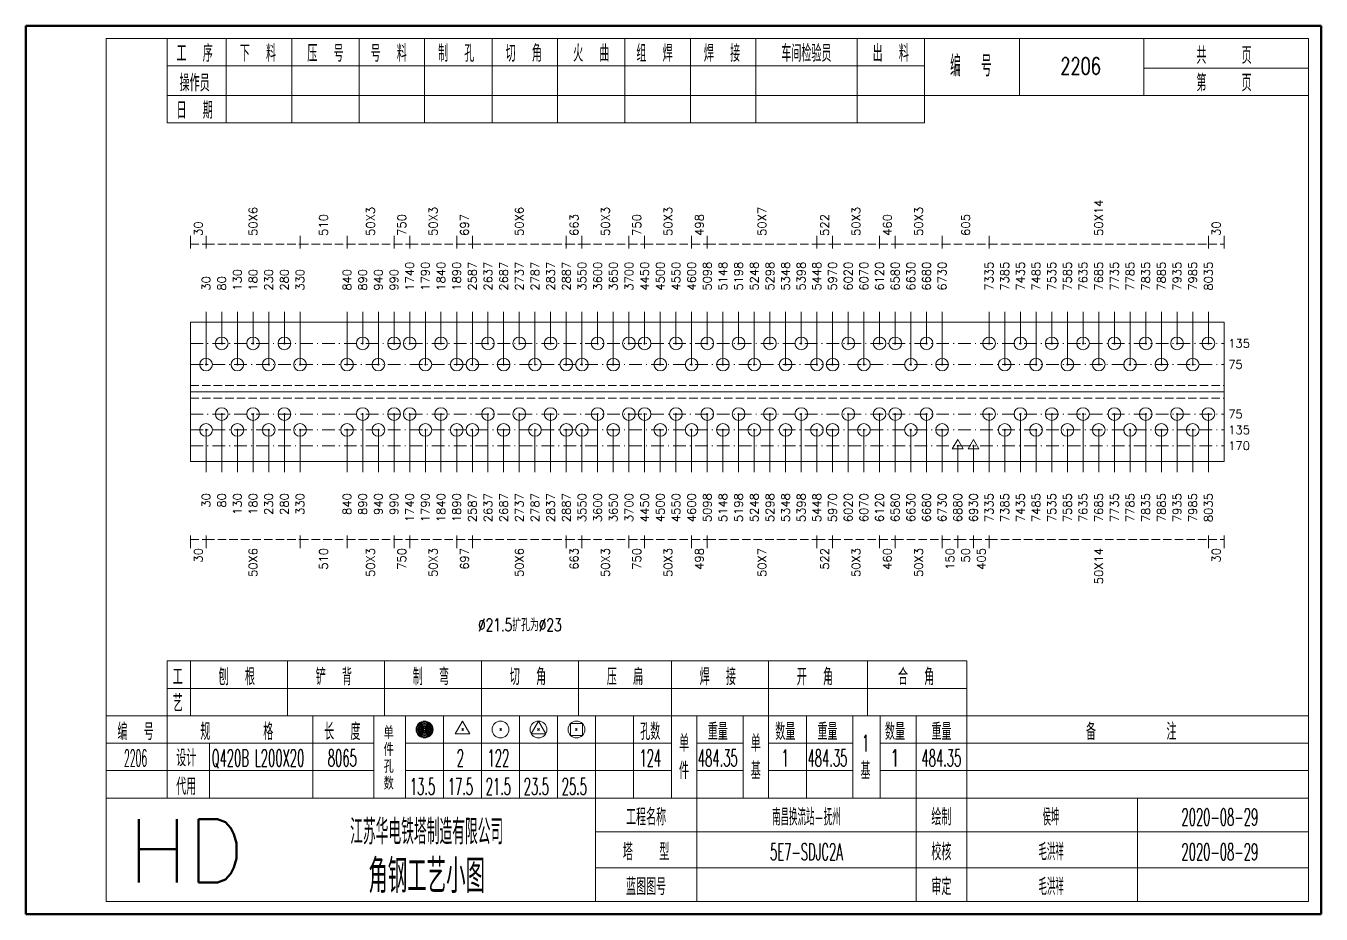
# Model space of a CAD drawing. Extents: x 0 to 5305, y 0 to 1513.
# Drawn here: x 1785 to 2092, y 1042 to 1252.5 of the extents above; entities that cross this region are included whole.
import ezdxf
from ezdxf.enums import TextEntityAlignment as Align

# ---------------------------------------------------------------- set-up
doc = ezdxf.new("R2010")
doc.units = 0
doc.header["$MEASUREMENT"] = 0
doc.linetypes.add('一点画线', pattern=[5.2, 3, -1, 0.2, -1])
doc.linetypes.add('虚线', pattern=[2.75, 2, -0.75])
doc.layers.get('0').update_dxf_attribs({"linetype": 'CONTINUOUS', "lineweight": 25})
doc.layers.add('1', color=7, linetype='CONTINUOUS', lineweight=25)
doc.layers.add('4', color=7, linetype='CONTINUOUS', lineweight=25)
doc.styles.get("Standard").update_dxf_attribs({"font": 'simplex.shx', "width": 0.7, "height": 3, "bigfont": 'gbhzfs.shx'})

msp = doc.modelspace()

# ---------------------------------------------------------------- linework, layer by layer
at = {"color": 8, "linetype": 'Continuous', "lineweight": 9}
for p, q in [((1824, 1199.75), (1824, 1202.75)), ((1827.71, 1199.75), (1827.71, 1202.75)), ((1827.71, 1199.75), (1827.71, 1202.75)), ((1849.98, 1199.75), (1849.98, 1202.75)), ((1849.98, 1199.75), (1849.98, 1202.75)), ((1861.12, 1199.75), (1861.12, 1202.75)), ((1861.12, 1199.75), (1861.12, 1202.75)), ((1872.26, 1199.75), (1872.26, 1202.75)), ((1872.26, 1199.75), (1872.26, 1202.75)), ((1875.97, 1199.75), (1875.97, 1202.75)), ((1875.97, 1199.75), (1875.97, 1202.75)), ((1887.11, 1199.75), (1887.11, 1202.75)), ((1887.11, 1199.75), (1887.11, 1202.75)), ((1890.82, 1199.75), (1890.82, 1202.75)), ((1890.82, 1199.75), (1890.82, 1202.75)), ((1913.09, 1199.75), (1913.09, 1202.75)), ((1913.09, 1199.75), (1913.09, 1202.75)), ((1916.8, 1199.75), (1916.8, 1202.75)), ((1916.8, 1199.75), (1916.8, 1202.75)), ((1927.94, 1199.75), (1927.94, 1202.75)), ((1927.94, 1199.75), (1927.94, 1202.75)), ((1931.65, 1199.75), (1931.65, 1202.75)), ((1931.65, 1199.75), (1931.65, 1202.75)), ((1942.79, 1199.75), (1942.79, 1202.75)), ((1942.79, 1199.75), (1942.79, 1202.75)), ((1946.5, 1199.75), (1946.5, 1202.75)), ((1946.5, 1199.75), (1946.5, 1202.75)), ((1972.48, 1199.75), (1972.48, 1202.75)), ((1972.48, 1199.75), (1972.48, 1202.75)), ((1976.2, 1199.75), (1976.2, 1202.75)), ((1976.2, 1199.75), (1976.2, 1202.75)), ((1987.33, 1199.75), (1987.33, 1202.75)), ((1987.33, 1199.75), (1987.33, 1202.75)), ((1991.05, 1199.75), (1991.05, 1202.75)), ((1991.05, 1199.75), (1991.05, 1202.75)), ((2002.18, 1199.75), (2002.18, 1202.75)), ((2002.18, 1199.75), (2002.18, 1202.75)), ((2013.32, 1199.75), (2013.32, 1202.75)), ((2013.32, 1199.75), (2013.32, 1202.75)), ((2065.29, 1199.75), (2065.29, 1202.75)), ((2065.29, 1199.75), (2065.29, 1202.75)), ((2069, 1199.75), (2069, 1202.75)), ((1824, 1131.75), (1824, 1128.75)), ((1827.71, 1131.75), (1827.71, 1128.75)), ((1827.71, 1131.75), (1827.71, 1128.75)), ((1849.98, 1131.75), (1849.98, 1128.75)), ((1849.98, 1131.75), (1849.98, 1128.75)), ((1861.12, 1131.75), (1861.12, 1128.75)), ((1861.12, 1131.75), (1861.12, 1128.75)), ((1872.26, 1131.75), (1872.26, 1128.75)), ((1872.26, 1131.75), (1872.26, 1128.75)), ((1875.97, 1131.75), (1875.97, 1128.75)), ((1875.97, 1131.75), (1875.97, 1128.75)), ((1887.11, 1131.75), (1887.11, 1128.75)), ((1887.11, 1131.75), (1887.11, 1128.75)), ((1890.82, 1131.75), (1890.82, 1128.75)), ((1890.82, 1131.75), (1890.82, 1128.75)), ((1913.09, 1131.75), (1913.09, 1128.75)), ((1913.09, 1131.75), (1913.09, 1128.75)), ((1916.8, 1131.75), (1916.8, 1128.75)), ((1916.8, 1131.75), (1916.8, 1128.75)), ((1927.94, 1131.75), (1927.94, 1128.75)), ((1927.94, 1131.75), (1927.94, 1128.75)), ((1931.65, 1131.75), (1931.65, 1128.75)), ((1931.65, 1131.75), (1931.65, 1128.75)), ((1942.79, 1131.75), (1942.79, 1128.75)), ((1942.79, 1131.75), (1942.79, 1128.75)), ((1946.5, 1131.75), (1946.5, 1128.75)), ((1946.5, 1131.75), (1946.5, 1128.75)), ((1972.48, 1131.75), (1972.48, 1128.75)), ((1972.48, 1131.75), (1972.48, 1128.75)), ((1976.2, 1131.75), (1976.2, 1128.75)), ((1976.2, 1131.75), (1976.2, 1128.75)), ((1987.33, 1131.75), (1987.33, 1128.75)), ((1987.33, 1131.75), (1987.33, 1128.75)), ((1991.05, 1131.75), (1991.05, 1128.75)), ((1991.05, 1131.75), (1991.05, 1128.75)), ((2002.18, 1131.75), (2002.18, 1128.75)), ((2002.18, 1131.75), (2002.18, 1128.75)), ((2005.89, 1131.75), (2005.89, 1128.75)), ((2005.89, 1131.75), (2005.89, 1128.75)), ((2009.61, 1131.75), (2009.61, 1128.75)), ((2009.61, 1131.75), (2009.61, 1128.75)), ((2013.32, 1131.75), (2013.32, 1128.75)), ((2013.32, 1131.75), (2013.32, 1128.75)), ((2065.29, 1131.75), (2065.29, 1128.75)), ((2065.29, 1131.75), (2065.29, 1128.75)), ((2069, 1131.75), (2069, 1128.75))]:
    msp.add_line(p, q, dxfattribs=at)
at = {"color": 8, "linetype": '虚线', "lineweight": 9}
for p, q in [((1824, 1200.75), (1827.71, 1200.75)), ((1827.71, 1200.75), (1849.98, 1200.75)), ((1849.98, 1200.75), (1861.12, 1200.75)), ((1861.12, 1200.75), (1872.26, 1200.75)), ((1872.26, 1200.75), (1875.97, 1200.75)), ((1875.97, 1200.75), (1887.11, 1200.75)), ((1887.11, 1200.75), (1890.82, 1200.75)), ((1890.82, 1200.75), (1913.09, 1200.75)), ((1913.09, 1200.75), (1916.8, 1200.75)), ((1916.8, 1200.75), (1927.94, 1200.75)), ((1927.94, 1200.75), (1931.65, 1200.75)), ((1931.65, 1200.75), (1942.79, 1200.75)), ((1942.79, 1200.75), (1946.5, 1200.75)), ((1946.5, 1200.75), (1972.48, 1200.75)), ((1972.48, 1200.75), (1976.2, 1200.75)), ((1976.2, 1200.75), (1987.33, 1200.75)), ((1987.33, 1200.75), (1991.05, 1200.75)), ((1991.05, 1200.75), (2002.18, 1200.75)), ((2002.18, 1200.75), (2013.32, 1200.75)), ((2013.32, 1200.75), (2065.29, 1200.75)), ((2065.29, 1200.75), (2069, 1200.75)), ((1824, 1130.75), (1827.71, 1130.75)), ((1827.71, 1130.75), (1849.98, 1130.75)), ((1849.98, 1130.75), (1861.12, 1130.75)), ((1861.12, 1130.75), (1872.26, 1130.75)), ((1872.26, 1130.75), (1875.97, 1130.75)), ((1875.97, 1130.75), (1887.11, 1130.75)), ((1887.11, 1130.75), (1890.82, 1130.75)), ((1890.82, 1130.75), (1913.09, 1130.75)), ((1913.09, 1130.75), (1916.8, 1130.75)), ((1916.8, 1130.75), (1927.94, 1130.75)), ((1927.94, 1130.75), (1931.65, 1130.75)), ((1931.65, 1130.75), (1942.79, 1130.75)), ((1942.79, 1130.75), (1946.5, 1130.75)), ((1946.5, 1130.75), (1972.48, 1130.75)), ((1972.48, 1130.75), (1976.2, 1130.75)), ((1976.2, 1130.75), (1987.33, 1130.75)), ((1987.33, 1130.75), (1991.05, 1130.75)), ((1991.05, 1130.75), (2002.18, 1130.75)), ((2002.18, 1130.75), (2005.89, 1130.75)), ((2005.89, 1130.75), (2009.61, 1130.75)), ((2009.61, 1130.75), (2013.32, 1130.75)), ((2013.32, 1130.75), (2065.29, 1130.75)), ((2065.29, 1130.75), (2069, 1130.75))]:
    msp.add_line(p, q, dxfattribs=at)
at = {"color": 7, "linetype": 'Continuous', "lineweight": 18}
for p, q in [((1824, 1182.25), (1824, 1149.25)), ((1824, 1182.25), (2069, 1182.25)), ((2069, 1182.25), (2069, 1149.25)), ((1824, 1165.75), (2069, 1165.75))]:
    msp.add_line(p, q, dxfattribs=at)
at = {"color": 7, "linetype": 'Continuous', "lineweight": 13}
for p, q in [((1827.71, 1172.25), (1827.71, 1184.75)), ((1831.42, 1177.25), (1831.42, 1184.75)), ((1835.14, 1172.25), (1835.14, 1184.75)), ((1838.85, 1177.25), (1838.85, 1184.75)), ((1842.56, 1172.25), (1842.56, 1184.75)), ((1846.27, 1177.25), (1846.27, 1184.75)), ((1849.98, 1172.25), (1849.98, 1184.75)), ((1861.12, 1172.25), (1861.12, 1184.75)), ((1864.83, 1177.25), (1864.83, 1184.75)), ((1868.55, 1172.25), (1868.55, 1184.75)), ((1872.26, 1177.25), (1872.26, 1184.75)), ((1875.97, 1177.25), (1875.97, 1184.75)), ((1879.68, 1172.25), (1879.68, 1184.75)), ((1883.39, 1177.25), (1883.39, 1184.75)), ((1887.11, 1172.25), (1887.11, 1184.75)), ((1890.82, 1172.25), (1890.82, 1184.75)), ((1894.53, 1177.25), (1894.53, 1184.75)), ((1898.24, 1172.25), (1898.24, 1184.75)), ((1901.95, 1177.25), (1901.95, 1184.75)), ((1905.67, 1172.25), (1905.67, 1184.75)), ((1909.38, 1177.25), (1909.38, 1184.75)), ((1913.09, 1172.25), (1913.09, 1184.75)), ((1916.8, 1172.25), (1916.8, 1184.75)), ((1920.52, 1177.25), (1920.52, 1184.75)), ((1924.23, 1172.25), (1924.23, 1184.75)), ((1927.94, 1177.25), (1927.94, 1184.75)), ((1931.65, 1177.25), (1931.65, 1184.75)), ((1935.36, 1172.25), (1935.36, 1184.75)), ((1939.08, 1177.25), (1939.08, 1184.75)), ((1942.79, 1172.25), (1942.79, 1184.75)), ((1946.5, 1177.25), (1946.5, 1184.75)), ((1950.21, 1172.25), (1950.21, 1184.75)), ((1953.92, 1177.25), (1953.92, 1184.75)), ((1957.64, 1172.25), (1957.64, 1184.75)), ((1961.35, 1177.25), (1961.35, 1184.75)), ((1965.06, 1172.25), (1965.06, 1184.75)), ((1968.77, 1177.25), (1968.77, 1184.75)), ((1972.48, 1172.25), (1972.48, 1184.75)), ((1976.2, 1172.25), (1976.2, 1184.75)), ((1979.91, 1177.25), (1979.91, 1184.75)), ((1983.62, 1172.25), (1983.62, 1184.75)), ((1987.33, 1177.25), (1987.33, 1184.75)), ((1991.05, 1177.25), (1991.05, 1184.75)), ((1994.76, 1172.25), (1994.76, 1184.75)), ((1998.47, 1177.25), (1998.47, 1184.75)), ((2002.18, 1172.25), (2002.18, 1184.75)), ((2013.32, 1177.25), (2013.32, 1184.75)), ((2017.03, 1172.25), (2017.03, 1184.75)), ((2020.74, 1177.25), (2020.74, 1184.75)), ((2024.45, 1172.25), (2024.45, 1184.75)), ((2028.17, 1177.25), (2028.17, 1184.75)), ((2031.88, 1172.25), (2031.88, 1184.75)), ((2035.59, 1177.25), (2035.59, 1184.75)), ((2039.3, 1172.25), (2039.3, 1184.75)), ((2043.02, 1177.25), (2043.02, 1184.75)), ((2046.73, 1172.25), (2046.73, 1184.75)), ((2050.44, 1177.25), (2050.44, 1184.75)), ((2054.15, 1172.25), (2054.15, 1184.75)), ((2057.86, 1177.25), (2057.86, 1184.75)), ((2061.58, 1172.25), (2061.58, 1184.75)), ((2065.29, 1177.25), (2065.29, 1184.75)), ((1831.27, 1177.1), (1831.57, 1177.4)), ((1831.57, 1177.1), (1831.27, 1177.4)), ((1838.7, 1177.1), (1839, 1177.4)), ((1839, 1177.1), (1838.7, 1177.4)), ((1846.12, 1177.1), (1846.42, 1177.4)), ((1846.42, 1177.1), (1846.12, 1177.4)), ((1864.68, 1177.1), (1864.98, 1177.4)), ((1864.98, 1177.1), (1864.68, 1177.4)), ((1872.11, 1177.1), (1872.41, 1177.4)), ((1872.41, 1177.1), (1872.11, 1177.4)), ((1875.82, 1177.1), (1876.12, 1177.4)), ((1876.12, 1177.1), (1875.82, 1177.4)), ((1883.24, 1177.1), (1883.54, 1177.4)), ((1883.54, 1177.1), (1883.24, 1177.4)), ((1894.38, 1177.1), (1894.68, 1177.4)), ((1894.68, 1177.1), (1894.38, 1177.4)), ((1901.8, 1177.1), (1902.1, 1177.4)), ((1902.1, 1177.1), (1901.8, 1177.4)), ((1909.23, 1177.1), (1909.53, 1177.4)), ((1909.53, 1177.1), (1909.23, 1177.4)), ((1920.37, 1177.1), (1920.67, 1177.4)), ((1920.67, 1177.1), (1920.37, 1177.4)), ((1927.79, 1177.1), (1928.09, 1177.4)), ((1928.09, 1177.1), (1927.79, 1177.4)), ((1931.5, 1177.1), (1931.8, 1177.4)), ((1931.8, 1177.1), (1931.5, 1177.4)), ((1938.93, 1177.1), (1939.23, 1177.4)), ((1939.23, 1177.1), (1938.93, 1177.4)), ((1946.35, 1177.1), (1946.65, 1177.4)), ((1946.65, 1177.1), (1946.35, 1177.4)), ((1953.77, 1177.1), (1954.07, 1177.4)), ((1954.07, 1177.1), (1953.77, 1177.4)), ((1961.2, 1177.1), (1961.5, 1177.4)), ((1961.5, 1177.1), (1961.2, 1177.4)), ((1968.62, 1177.1), (1968.92, 1177.4)), ((1968.92, 1177.1), (1968.62, 1177.4)), ((1979.76, 1177.1), (1980.06, 1177.4)), ((1980.06, 1177.1), (1979.76, 1177.4)), ((1987.18, 1177.1), (1987.48, 1177.4)), ((1987.48, 1177.1), (1987.18, 1177.4)), ((1990.9, 1177.1), (1991.2, 1177.4)), ((1991.2, 1177.1), (1990.9, 1177.4)), ((1998.32, 1177.1), (1998.62, 1177.4)), ((1998.62, 1177.1), (1998.32, 1177.4)), ((2013.17, 1177.1), (2013.47, 1177.4)), ((2013.47, 1177.1), (2013.17, 1177.4)), ((2020.59, 1177.1), (2020.89, 1177.4)), ((2020.89, 1177.1), (2020.59, 1177.4)), ((2028.02, 1177.1), (2028.32, 1177.4)), ((2028.32, 1177.1), (2028.02, 1177.4)), ((2035.44, 1177.1), (2035.74, 1177.4)), ((2035.74, 1177.1), (2035.44, 1177.4)), ((2042.87, 1177.1), (2043.17, 1177.4)), ((2043.17, 1177.1), (2042.87, 1177.4)), ((2050.29, 1177.1), (2050.59, 1177.4)), ((2050.59, 1177.1), (2050.29, 1177.4)), ((2057.71, 1177.1), (2058.01, 1177.4)), ((2058.01, 1177.1), (2057.71, 1177.4)), ((2065.14, 1177.1), (2065.44, 1177.4)), ((2065.44, 1177.1), (2065.14, 1177.4)), ((1827.56, 1172.1), (1827.86, 1172.4)), ((1827.86, 1172.1), (1827.56, 1172.4)), ((1834.99, 1172.1), (1835.29, 1172.4)), ((1835.29, 1172.1), (1834.99, 1172.4)), ((1842.41, 1172.1), (1842.71, 1172.4)), ((1842.71, 1172.1), (1842.41, 1172.4)), ((1849.83, 1172.1), (1850.13, 1172.4)), ((1850.13, 1172.1), (1849.83, 1172.4)), ((1860.97, 1172.1), (1861.27, 1172.4)), ((1861.27, 1172.1), (1860.97, 1172.4)), ((1868.4, 1172.1), (1868.7, 1172.4)), ((1868.7, 1172.1), (1868.4, 1172.4)), ((1879.53, 1172.1), (1879.83, 1172.4)), ((1879.83, 1172.1), (1879.53, 1172.4)), ((1886.96, 1172.1), (1887.26, 1172.4)), ((1887.26, 1172.1), (1886.96, 1172.4)), ((1890.67, 1172.1), (1890.97, 1172.4)), ((1890.97, 1172.1), (1890.67, 1172.4)), ((1898.09, 1172.1), (1898.39, 1172.4)), ((1898.39, 1172.1), (1898.09, 1172.4)), ((1905.52, 1172.1), (1905.82, 1172.4)), ((1905.82, 1172.1), (1905.52, 1172.4)), ((1912.94, 1172.1), (1913.24, 1172.4)), ((1913.24, 1172.1), (1912.94, 1172.4)), ((1916.65, 1172.1), (1916.95, 1172.4)), ((1916.95, 1172.1), (1916.65, 1172.4)), ((1924.08, 1172.1), (1924.38, 1172.4)), ((1924.38, 1172.1), (1924.08, 1172.4)), ((1935.21, 1172.1), (1935.51, 1172.4)), ((1935.51, 1172.1), (1935.21, 1172.4)), ((1942.64, 1172.1), (1942.94, 1172.4)), ((1942.94, 1172.1), (1942.64, 1172.4)), ((1950.06, 1172.1), (1950.36, 1172.4)), ((1950.36, 1172.1), (1950.06, 1172.4)), ((1957.49, 1172.1), (1957.79, 1172.4)), ((1957.79, 1172.1), (1957.49, 1172.4)), ((1964.91, 1172.1), (1965.21, 1172.4)), ((1965.21, 1172.1), (1964.91, 1172.4)), ((1972.33, 1172.1), (1972.63, 1172.4)), ((1972.63, 1172.1), (1972.33, 1172.4)), ((1976.05, 1172.1), (1976.35, 1172.4)), ((1976.35, 1172.1), (1976.05, 1172.4)), ((1983.47, 1172.1), (1983.77, 1172.4)), ((1983.77, 1172.1), (1983.47, 1172.4)), ((1994.61, 1172.1), (1994.91, 1172.4)), ((1994.91, 1172.1), (1994.61, 1172.4)), ((2002.03, 1172.1), (2002.33, 1172.4)), ((2002.33, 1172.1), (2002.03, 1172.4)), ((2016.88, 1172.1), (2017.18, 1172.4)), ((2017.18, 1172.1), (2016.88, 1172.4)), ((2024.3, 1172.1), (2024.6, 1172.4)), ((2024.6, 1172.1), (2024.3, 1172.4)), ((2031.73, 1172.1), (2032.03, 1172.4)), ((2032.03, 1172.1), (2031.73, 1172.4)), ((2039.15, 1172.1), (2039.45, 1172.4)), ((2039.45, 1172.1), (2039.15, 1172.4)), ((2046.58, 1172.1), (2046.88, 1172.4)), ((2046.88, 1172.1), (2046.58, 1172.4)), ((2054, 1172.1), (2054.3, 1172.4)), ((2054.3, 1172.1), (2054, 1172.4)), ((2061.43, 1172.1), (2061.73, 1172.4)), ((2061.73, 1172.1), (2061.43, 1172.4)), ((1831.42, 1160.5), (1831.42, 1146.75)), ((1838.85, 1160.5), (1838.85, 1146.75)), ((1846.27, 1160.5), (1846.27, 1146.75)), ((1864.83, 1160.5), (1864.83, 1146.75)), ((1872.26, 1160.5), (1872.26, 1146.75)), ((1875.97, 1160.5), (1875.97, 1146.75)), ((1883.39, 1160.5), (1883.39, 1146.75)), ((1894.53, 1160.5), (1894.53, 1146.75)), ((1901.95, 1160.5), (1901.95, 1146.75)), ((1909.38, 1160.5), (1909.38, 1146.75)), ((1920.52, 1160.5), (1920.52, 1146.75)), ((1927.94, 1160.5), (1927.94, 1146.75)), ((1931.65, 1160.5), (1931.65, 1146.75)), ((1939.08, 1160.5), (1939.08, 1146.75)), ((1946.5, 1160.5), (1946.5, 1146.75)), ((1953.92, 1160.5), (1953.92, 1146.75)), ((1961.35, 1160.5), (1961.35, 1146.75)), ((1968.77, 1160.5), (1968.77, 1146.75)), ((1979.91, 1160.5), (1979.91, 1146.75)), ((1987.33, 1160.5), (1987.33, 1146.75)), ((1991.05, 1160.5), (1991.05, 1146.75)), ((1998.47, 1160.5), (1998.47, 1146.75)), ((2013.32, 1160.5), (2013.32, 1146.75)), ((2020.74, 1160.5), (2020.74, 1146.75)), ((2028.17, 1160.5), (2028.17, 1146.75)), ((2035.59, 1160.5), (2035.59, 1146.75)), ((2043.02, 1160.5), (2043.02, 1146.75)), ((2050.44, 1160.5), (2050.44, 1146.75)), ((2057.86, 1160.5), (2057.86, 1146.75)), ((2065.29, 1160.5), (2065.29, 1146.75)), ((1827.71, 1156.75), (1827.71, 1146.75)), ((1835.14, 1156.75), (1835.14, 1146.75)), ((1842.56, 1156.75), (1842.56, 1146.75)), ((1849.98, 1156.75), (1849.98, 1146.75)), ((1861.12, 1156.75), (1861.12, 1146.75)), ((1868.55, 1156.75), (1868.55, 1146.75)), ((1879.68, 1156.75), (1879.68, 1146.75)), ((1887.11, 1156.75), (1887.11, 1146.75)), ((1890.82, 1156.75), (1890.82, 1146.75)), ((1898.24, 1156.75), (1898.24, 1146.75)), ((1905.67, 1156.75), (1905.67, 1146.75)), ((1913.09, 1156.75), (1913.09, 1146.75)), ((1916.8, 1156.75), (1916.8, 1146.75)), ((1924.23, 1156.75), (1924.23, 1146.75)), ((1935.36, 1156.75), (1935.36, 1146.75)), ((1942.79, 1156.75), (1942.79, 1146.75)), ((1950.21, 1156.75), (1950.21, 1146.75)), ((1957.64, 1156.75), (1957.64, 1146.75)), ((1965.06, 1156.75), (1965.06, 1146.75)), ((1972.48, 1156.75), (1972.48, 1146.75)), ((1976.2, 1156.75), (1976.2, 1146.75)), ((1983.62, 1156.75), (1983.62, 1146.75)), ((1994.76, 1156.75), (1994.76, 1146.75)), ((2002.18, 1156.75), (2002.18, 1146.75)), ((2017.03, 1156.75), (2017.03, 1146.75)), ((2024.45, 1156.75), (2024.45, 1146.75)), ((2031.88, 1156.75), (2031.88, 1146.75)), ((2039.3, 1156.75), (2039.3, 1146.75)), ((2046.73, 1156.75), (2046.73, 1146.75)), ((2054.15, 1156.75), (2054.15, 1146.75)), ((2061.58, 1156.75), (2061.58, 1146.75)), ((2005.89, 1153), (2005.89, 1146.75)), ((2009.61, 1153), (2009.61, 1146.75))]:
    msp.add_line(p, q, dxfattribs=at)
at = {"color": 3, "linetype": '一点画线', "lineweight": 13}
for p, q in [((1824, 1177.25), (2069, 1177.25)), ((1824, 1172.25), (2069, 1172.25)), ((1824, 1160.5), (2069, 1160.5)), ((1824, 1156.75), (2069, 1156.75)), ((1824, 1153), (2069, 1153))]:
    msp.add_line(p, q, dxfattribs=at)
at = {"color": 1, "linetype": '虚线', "lineweight": 18}
for p, q in [((1824, 1167.25), (2069, 1167.25)), ((1824, 1164.25), (2069, 1164.25))]:
    msp.add_line(p, q, dxfattribs=at)
at = {"color": 7, "linetype": 'Continuous', "lineweight": 13}
for centre in [(1831.42, 1177.25), (1838.85, 1177.25), (1846.27, 1177.25), (1864.83, 1177.25), (1872.26, 1177.25), (1875.97, 1177.25), (1883.39, 1177.25), (1894.53, 1177.25), (1901.95, 1177.25), (1909.38, 1177.25), (1920.52, 1177.25), (1927.94, 1177.25), (1931.65, 1177.25), (1939.08, 1177.25), (1946.5, 1177.25), (1953.92, 1177.25), (1961.35, 1177.25), (1968.77, 1177.25), (1979.91, 1177.25), (1987.33, 1177.25), (1991.05, 1177.25), (1998.47, 1177.25), (2013.32, 1177.25), (2020.74, 1177.25), (2028.17, 1177.25), (2035.59, 1177.25), (2043.02, 1177.25), (2050.44, 1177.25), (2057.86, 1177.25), (2065.29, 1177.25), (1827.71, 1172.25), (1835.14, 1172.25), (1842.56, 1172.25), (1849.98, 1172.25), (1861.12, 1172.25), (1868.55, 1172.25), (1879.68, 1172.25), (1887.11, 1172.25), (1890.82, 1172.25), (1898.24, 1172.25), (1905.67, 1172.25), (1913.09, 1172.25), (1916.8, 1172.25), (1924.23, 1172.25), (1935.36, 1172.25), (1942.79, 1172.25), (1950.21, 1172.25), (1957.64, 1172.25), (1965.06, 1172.25), (1972.48, 1172.25), (1976.2, 1172.25), (1983.62, 1172.25), (1994.76, 1172.25), (2002.18, 1172.25), (2017.03, 1172.25), (2024.45, 1172.25), (2031.88, 1172.25), (2039.3, 1172.25), (2046.73, 1172.25), (2054.15, 1172.25), (2061.58, 1172.25)]:
    msp.add_circle(centre, 1.5, dxfattribs=at)
at = {"layer": '1', "color": 7, "linetype": 'Continuous', "lineweight": 13}
for p, q in [((1831.27, 1160.35), (1831.57, 1160.65)), ((1831.57, 1160.35), (1831.27, 1160.65)), ((1838.7, 1160.35), (1839, 1160.65)), ((1839, 1160.35), (1838.7, 1160.65)), ((1846.12, 1160.35), (1846.42, 1160.65)), ((1846.42, 1160.35), (1846.12, 1160.65)), ((1864.68, 1160.35), (1864.98, 1160.65)), ((1864.98, 1160.35), (1864.68, 1160.65)), ((1872.11, 1160.35), (1872.41, 1160.65)), ((1872.41, 1160.35), (1872.11, 1160.65)), ((1875.82, 1160.35), (1876.12, 1160.65)), ((1876.12, 1160.35), (1875.82, 1160.65)), ((1883.24, 1160.35), (1883.54, 1160.65)), ((1883.54, 1160.35), (1883.24, 1160.65)), ((1894.38, 1160.35), (1894.68, 1160.65)), ((1894.68, 1160.35), (1894.38, 1160.65)), ((1901.8, 1160.35), (1902.1, 1160.65)), ((1902.1, 1160.35), (1901.8, 1160.65)), ((1909.23, 1160.35), (1909.53, 1160.65)), ((1909.53, 1160.35), (1909.23, 1160.65)), ((1920.37, 1160.35), (1920.67, 1160.65)), ((1920.67, 1160.35), (1920.37, 1160.65)), ((1927.79, 1160.35), (1928.09, 1160.65)), ((1928.09, 1160.35), (1927.79, 1160.65)), ((1931.5, 1160.35), (1931.8, 1160.65)), ((1931.8, 1160.35), (1931.5, 1160.65)), ((1938.93, 1160.35), (1939.23, 1160.65)), ((1939.23, 1160.35), (1938.93, 1160.65)), ((1946.35, 1160.35), (1946.65, 1160.65)), ((1946.65, 1160.35), (1946.35, 1160.65)), ((1953.77, 1160.35), (1954.07, 1160.65)), ((1954.07, 1160.35), (1953.77, 1160.65)), ((1961.2, 1160.35), (1961.5, 1160.65)), ((1961.5, 1160.35), (1961.2, 1160.65)), ((1968.62, 1160.35), (1968.92, 1160.65)), ((1968.92, 1160.35), (1968.62, 1160.65)), ((1979.76, 1160.35), (1980.06, 1160.65)), ((1980.06, 1160.35), (1979.76, 1160.65)), ((1987.18, 1160.35), (1987.48, 1160.65)), ((1987.48, 1160.35), (1987.18, 1160.65)), ((1990.9, 1160.35), (1991.2, 1160.65)), ((1991.2, 1160.35), (1990.9, 1160.65)), ((1998.32, 1160.35), (1998.62, 1160.65)), ((1998.62, 1160.35), (1998.32, 1160.65)), ((2013.17, 1160.35), (2013.47, 1160.65)), ((2013.47, 1160.35), (2013.17, 1160.65)), ((2020.59, 1160.35), (2020.89, 1160.65)), ((2020.89, 1160.35), (2020.59, 1160.65)), ((2028.02, 1160.35), (2028.32, 1160.65)), ((2028.32, 1160.35), (2028.02, 1160.65)), ((2035.44, 1160.35), (2035.74, 1160.65)), ((2035.74, 1160.35), (2035.44, 1160.65)), ((2042.87, 1160.35), (2043.17, 1160.65)), ((2043.17, 1160.35), (2042.87, 1160.65)), ((2050.29, 1160.35), (2050.59, 1160.65)), ((2050.59, 1160.35), (2050.29, 1160.65)), ((2057.71, 1160.35), (2058.01, 1160.65)), ((2058.01, 1160.35), (2057.71, 1160.65)), ((2065.14, 1160.35), (2065.44, 1160.65)), ((2065.44, 1160.35), (2065.14, 1160.65)), ((1827.56, 1156.6), (1827.86, 1156.9)), ((1827.86, 1156.6), (1827.56, 1156.9)), ((1834.99, 1156.6), (1835.29, 1156.9)), ((1835.29, 1156.6), (1834.99, 1156.9)), ((1842.41, 1156.6), (1842.71, 1156.9)), ((1842.71, 1156.6), (1842.41, 1156.9)), ((1849.83, 1156.6), (1850.13, 1156.9)), ((1850.13, 1156.6), (1849.83, 1156.9)), ((1860.97, 1156.6), (1861.27, 1156.9)), ((1861.27, 1156.6), (1860.97, 1156.9)), ((1868.4, 1156.6), (1868.7, 1156.9)), ((1868.7, 1156.6), (1868.4, 1156.9)), ((1879.53, 1156.6), (1879.83, 1156.9)), ((1879.83, 1156.6), (1879.53, 1156.9)), ((1886.96, 1156.6), (1887.26, 1156.9)), ((1887.26, 1156.6), (1886.96, 1156.9)), ((1890.67, 1156.6), (1890.97, 1156.9)), ((1890.97, 1156.6), (1890.67, 1156.9)), ((1898.09, 1156.6), (1898.39, 1156.9)), ((1898.39, 1156.6), (1898.09, 1156.9)), ((1905.52, 1156.6), (1905.82, 1156.9)), ((1905.82, 1156.6), (1905.52, 1156.9)), ((1912.94, 1156.6), (1913.24, 1156.9)), ((1913.24, 1156.6), (1912.94, 1156.9)), ((1916.65, 1156.6), (1916.95, 1156.9)), ((1916.95, 1156.6), (1916.65, 1156.9)), ((1924.08, 1156.6), (1924.38, 1156.9)), ((1924.38, 1156.6), (1924.08, 1156.9)), ((1935.21, 1156.6), (1935.51, 1156.9)), ((1935.51, 1156.6), (1935.21, 1156.9)), ((1942.64, 1156.6), (1942.94, 1156.9)), ((1942.94, 1156.6), (1942.64, 1156.9)), ((1950.06, 1156.6), (1950.36, 1156.9)), ((1950.36, 1156.6), (1950.06, 1156.9)), ((1957.49, 1156.6), (1957.79, 1156.9)), ((1957.79, 1156.6), (1957.49, 1156.9)), ((1964.91, 1156.6), (1965.21, 1156.9)), ((1965.21, 1156.6), (1964.91, 1156.9)), ((1972.33, 1156.6), (1972.63, 1156.9)), ((1972.63, 1156.6), (1972.33, 1156.9)), ((1976.05, 1156.6), (1976.35, 1156.9)), ((1976.35, 1156.6), (1976.05, 1156.9)), ((1983.47, 1156.6), (1983.77, 1156.9)), ((1983.77, 1156.6), (1983.47, 1156.9)), ((1994.61, 1156.6), (1994.91, 1156.9)), ((1994.91, 1156.6), (1994.61, 1156.9)), ((2002.03, 1156.6), (2002.33, 1156.9)), ((2002.33, 1156.6), (2002.03, 1156.9)), ((2005.89, 1154.5), (2004.59, 1152.25)), ((2007.19, 1152.25), (2005.89, 1154.5)), ((2009.61, 1154.5), (2008.31, 1152.25)), ((2010.91, 1152.25), (2009.61, 1154.5)), ((2016.88, 1156.6), (2017.18, 1156.9)), ((2017.18, 1156.6), (2016.88, 1156.9)), ((2024.3, 1156.6), (2024.6, 1156.9)), ((2024.6, 1156.6), (2024.3, 1156.9)), ((2031.73, 1156.6), (2032.03, 1156.9)), ((2032.03, 1156.6), (2031.73, 1156.9)), ((2039.15, 1156.6), (2039.45, 1156.9)), ((2039.45, 1156.6), (2039.15, 1156.9)), ((2046.58, 1156.6), (2046.88, 1156.9)), ((2046.88, 1156.6), (2046.58, 1156.9)), ((2054, 1156.6), (2054.3, 1156.9)), ((2054.3, 1156.6), (2054, 1156.9)), ((2061.43, 1156.6), (2061.73, 1156.9)), ((2061.73, 1156.6), (2061.43, 1156.9)), ((2004.59, 1152.25), (2007.19, 1152.25)), ((2005.74, 1152.85), (2006.04, 1153.15)), ((2006.04, 1152.85), (2005.74, 1153.15)), ((2008.31, 1152.25), (2010.91, 1152.25)), ((2009.46, 1152.85), (2009.76, 1153.15)), ((2009.76, 1152.85), (2009.46, 1153.15))]:
    msp.add_line(p, q, dxfattribs=at)
at = {"layer": '1', "color": 7, "linetype": 'Continuous', "lineweight": 18}
msp.add_line((1824, 1149.25), (2069, 1149.25), dxfattribs=at)
at = {"layer": '1', "color": 7, "linetype": 'Continuous', "lineweight": 13}
for centre in [(1831.42, 1160.5), (1838.85, 1160.5), (1846.27, 1160.5), (1864.83, 1160.5), (1872.26, 1160.5), (1875.97, 1160.5), (1883.39, 1160.5), (1894.53, 1160.5), (1901.95, 1160.5), (1909.38, 1160.5), (1920.52, 1160.5), (1927.94, 1160.5), (1931.65, 1160.5), (1939.08, 1160.5), (1946.5, 1160.5), (1953.92, 1160.5), (1961.35, 1160.5), (1968.77, 1160.5), (1979.91, 1160.5), (1987.33, 1160.5), (1991.05, 1160.5), (1998.47, 1160.5), (2013.32, 1160.5), (2020.74, 1160.5), (2028.17, 1160.5), (2035.59, 1160.5), (2043.02, 1160.5), (2050.44, 1160.5), (2057.86, 1160.5), (2065.29, 1160.5), (1827.71, 1156.75), (1835.14, 1156.75), (1842.56, 1156.75), (1849.98, 1156.75), (1861.12, 1156.75), (1868.55, 1156.75), (1879.68, 1156.75), (1887.11, 1156.75), (1890.82, 1156.75), (1898.24, 1156.75), (1905.67, 1156.75), (1913.09, 1156.75), (1916.8, 1156.75), (1924.23, 1156.75), (1935.36, 1156.75), (1942.79, 1156.75), (1950.21, 1156.75), (1957.64, 1156.75), (1965.06, 1156.75), (1972.48, 1156.75), (1976.2, 1156.75), (1983.62, 1156.75), (1994.76, 1156.75), (2002.18, 1156.75), (2017.03, 1156.75), (2024.45, 1156.75), (2031.88, 1156.75), (2039.3, 1156.75), (2046.73, 1156.75), (2054.15, 1156.75), (2061.58, 1156.75)]:
    msp.add_circle(centre, 1.5, dxfattribs=at)
at = {"layer": '4', "color": 1, "linetype": 'Continuous', "lineweight": 50}
for p, q in [((2092, 1252.5), (1785, 1252.5)), ((1785, 1252.5), (1785, 1042)), ((2092, 1042), (2092, 1252.5)), ((1785, 1042), (2092, 1042))]:
    msp.add_line(p, q, dxfattribs=at)
at = {"layer": '4', "color": 1, "linetype": 'Continuous', "lineweight": 18}
for p, q in [((2089, 1249.5), (1804, 1249.5)), ((1804, 1249.5), (1804, 1045)), ((1818.5, 1249.5), (1818.5, 1229.5)), ((1832.5, 1249.5), (1832.5, 1229.5)), ((1848, 1249.5), (1848, 1229.5)), ((1864, 1249.5), (1864, 1229.5)), ((1879.5, 1249.5), (1879.5, 1229.5)), ((1895.5, 1249.5), (1895.5, 1229.5)), ((1911, 1249.5), (1911, 1229.5)), ((1927, 1249.5), (1927, 1229.5)), ((1942.5, 1249.5), (1942.5, 1229.5)), ((1958, 1249.5), (1958, 1229.5)), ((1982, 1249.5), (1982, 1229.5)), ((1998, 1249.5), (1998, 1229.5)), ((2020.5, 1249.5), (2020.5, 1236)), ((2050, 1249.5), (2050, 1236)), ((2089, 1045), (2089, 1249.5)), ((1818.5, 1243), (1998, 1243)), ((2050, 1242.5), (2089, 1242.5)), ((1818.5, 1236), (2089, 1236)), ((1818.5, 1229.5), (1998, 1229.5)), ((1818.5, 1102), (2008, 1102)), ((1818.5, 1102), (1818.5, 1089)), ((1824, 1102), (1824, 1089)), ((1847, 1102), (1847, 1089)), ((1870, 1102), (1870, 1089)), ((1893, 1102), (1893, 1089)), ((1916, 1102), (1916, 1089)), ((1938, 1102), (1938, 1089)), ((1961, 1102), (1961, 1089)), ((1984.5, 1102), (1984.5, 1089)), ((2008, 1102), (2008, 1089)), ((1818.5, 1095.5), (2008, 1095.5)), ((1804, 1089), (2089, 1089)), ((1818.5, 1089), (1818.5, 1069.5)), ((1853, 1089), (1853, 1069.5)), ((1867.5, 1089), (1867.5, 1069.5)), ((1875, 1089), (1875, 1069.5)), ((1884, 1089), (1884, 1069.5)), ((1893, 1089), (1893, 1069.5)), ((1902, 1089), (1902, 1069.5)), ((1911, 1089), (1911, 1069.5)), ((1920, 1089), (1920, 1069.5)), ((1929, 1089), (1929, 1069.5)), ((1938, 1089), (1938, 1069.5)), ((1944, 1089), (1944, 1069.5)), ((1955, 1089), (1955, 1069.5)), ((1961, 1089), (1961, 1069.5)), ((1970, 1089), (1970, 1069.5)), ((1981, 1089), (1981, 1069.5)), ((1987.5, 1089), (1987.5, 1069.5)), ((1996, 1089), (1996, 1069.5)), ((2008, 1089), (2008, 1069.5)), ((1804, 1082.5), (1867.5, 1082.5)), ((1828.5, 1082.5), (1828.5, 1069.5)), ((1875, 1082.5), (1938, 1082.5)), ((1944, 1082.5), (1955, 1082.5)), ((1961, 1082.5), (1981, 1082.5)), ((1987.5, 1082.5), (2089, 1082.5)), ((1804, 1076), (1867.5, 1076)), ((1875, 1076), (1938, 1076)), ((1944, 1076), (1955, 1076)), ((1961, 1076), (1981, 1076)), ((1987.5, 1076), (2089, 1076)), ((1804, 1069.5), (2089, 1069.5)), ((1920, 1069.5), (1920, 1045)), ((1944, 1069.5), (1944, 1045)), ((1996, 1069.5), (1996, 1045)), ((2008, 1069.5), (2008, 1045)), ((2048.5, 1069.5), (2048.5, 1045)), ((1920, 1061.5), (2089, 1061.5)), ((1920, 1053), (2089, 1053)), ((1804, 1045), (2089, 1045))]:
    msp.add_line(p, q, dxfattribs=at)
at = {"layer": '4', "color": 7, "linetype": 'Continuous', "lineweight": 13}
for p, q in [((1888.5, 1087.75), (1886.77, 1084.75)), ((1890.23, 1084.75), (1888.5, 1087.75)), ((1906.5, 1087.75), (1904.77, 1084.75)), ((1908.23, 1084.75), (1906.5, 1087.75)), ((1914.09, 1084.34), (1914.09, 1087.16)), ((1914.09, 1087.16), (1916.91, 1087.16)), ((1916.91, 1087.16), (1916.91, 1084.34)), ((1886.77, 1084.75), (1890.23, 1084.75)), ((1888.3, 1085.55), (1888.7, 1085.95)), ((1888.7, 1085.55), (1888.3, 1085.95)), ((1897.3, 1085.55), (1897.7, 1085.95)), ((1897.7, 1085.55), (1897.3, 1085.95)), ((1904.77, 1084.75), (1908.23, 1084.75)), ((1906.3, 1085.55), (1906.7, 1085.95)), ((1906.7, 1085.55), (1906.3, 1085.95)), ((1916.91, 1084.34), (1914.09, 1084.34)), ((1915.3, 1085.55), (1915.7, 1085.95)), ((1915.7, 1085.55), (1915.3, 1085.95))]:
    msp.add_line(p, q, dxfattribs=at)
for centre, radius in [((1879.5, 1085.75), 2), ((1879.5, 1085.75), 1.8), ((1879.5, 1085.75), 1.6), ((1879.5, 1085.75), 1.4), ((1879.5, 1085.75), 1.2), ((1897.5, 1085.75), 2), ((1906.5, 1085.75), 2), ((1915.5, 1085.75), 2), ((1879.5, 1085.75), 1), ((1879.5, 1085.75), 0.8), ((1879.5, 1085.75), 0.6), ((1879.5, 1085.75), 0.4), ((1879.5, 1085.75), 0.2)]:
    msp.add_circle(centre, radius, dxfattribs=at)

# ---------------------------------------------------------------- texts
at = {"color": 8, "linetype": 'Continuous', "lineweight": 9}
for s, p in [('50X14', (2039.3, 1202.75)), ('50X6', (1838.85, 1202.75)), ('510', (1855.55, 1202.75)), ('50X3', (1866.69, 1202.75)), ('750', (1874.11, 1202.75)), ('50X3', (1881.54, 1202.75)), ('697', (1888.96, 1202.75)), ('50X6', (1901.95, 1202.75)), ('663', (1914.95, 1202.75)), ('50X3', (1922.37, 1202.75)), ('750', (1929.8, 1202.75)), ('50X3', (1937.22, 1202.75)), ('498', (1944.64, 1202.75)), ('50X7', (1959.49, 1202.75)), ('522', (1974.34, 1202.75)), ('50X3', (1981.77, 1202.75)), ('460', (1989.19, 1202.75)), ('50X3', (1996.61, 1202.75)), ('605', (2007.75, 1202.75)), ('30', (1825.86, 1202.75)), ('30', (2067.14, 1202.75))]:
    msp.add_text(s, height=2, rotation=90, dxfattribs=at).set_placement(p, align=Align.MIDDLE_LEFT)
at = {"color": 7, "linetype": 'Continuous', "lineweight": 13}
for s, p in [('130', (1835.14, 1189.75)), ('180', (1838.85, 1189.75)), ('230', (1842.56, 1189.75)), ('280', (1846.27, 1189.75)), ('330', (1849.98, 1189.75)), ('840', (1861.12, 1189.75)), ('890', (1864.83, 1189.75)), ('940', (1868.55, 1189.75)), ('990', (1872.26, 1189.75)), ('1740', (1875.97, 1189.75)), ('1790', (1879.68, 1189.75)), ('1840', (1883.39, 1189.75)), ('1890', (1887.11, 1189.75)), ('2587', (1890.82, 1189.75)), ('2637', (1894.53, 1189.75)), ('2687', (1898.24, 1189.75)), ('2737', (1901.95, 1189.75)), ('2787', (1905.67, 1189.75)), ('2837', (1909.38, 1189.75)), ('2887', (1913.09, 1189.75)), ('3550', (1916.8, 1189.75)), ('3600', (1920.52, 1189.75)), ('3650', (1924.23, 1189.75)), ('3700', (1927.94, 1189.75)), ('4450', (1931.65, 1189.75)), ('4500', (1935.36, 1189.75)), ('4550', (1939.08, 1189.75)), ('4600', (1942.79, 1189.75)), ('5098', (1946.5, 1189.75)), ('5148', (1950.21, 1189.75)), ('5198', (1953.92, 1189.75)), ('5248', (1957.64, 1189.75)), ('5298', (1961.35, 1189.75)), ('5348', (1965.06, 1189.75)), ('5398', (1968.77, 1189.75)), ('5448', (1972.48, 1189.75)), ('5970', (1976.2, 1189.75)), ('6020', (1979.91, 1189.75)), ('6070', (1983.62, 1189.75)), ('6120', (1987.33, 1189.75)), ('6580', (1991.05, 1189.75)), ('6630', (1994.76, 1189.75)), ('6680', (1998.47, 1189.75)), ('6730', (2002.18, 1189.75)), ('7335', (2013.32, 1189.75)), ('7385', (2017.03, 1189.75)), ('7435', (2020.74, 1189.75)), ('7485', (2024.45, 1189.75)), ('7535', (2028.17, 1189.75)), ('7585', (2031.88, 1189.75)), ('7635', (2035.59, 1189.75)), ('7685', (2039.3, 1189.75)), ('7735', (2043.02, 1189.75)), ('7785', (2046.73, 1189.75)), ('7835', (2050.44, 1189.75)), ('7885', (2054.15, 1189.75)), ('7935', (2057.86, 1189.75)), ('7985', (2061.58, 1189.75)), ('8035', (2065.29, 1189.75)), ('30', (1827.71, 1189.75)), ('80', (1831.42, 1189.75))]:
    msp.add_text(s, height=2, rotation=90, dxfattribs=at).set_placement(p, align=Align.MIDDLE_LEFT)
for s, p in [('135', (2070, 1177.25)), ('75', (2070, 1172.25)), ('75', (2070, 1160.5)), ('135', (2070, 1156.75)), ('170', (2070, 1153))]:
    msp.add_text(s, height=2, dxfattribs=at).set_placement(p, align=Align.MIDDLE_LEFT)
at = {"color": 8, "linetype": 'Continuous', "lineweight": 9}
for s, p in [('30', (1825.86, 1128.75)), ('50X6', (1838.85, 1128.75)), ('510', (1855.55, 1128.75)), ('50X3', (1866.69, 1128.75)), ('750', (1874.11, 1128.75)), ('50X3', (1881.54, 1128.75)), ('697', (1888.96, 1128.75)), ('50X6', (1901.95, 1128.75)), ('663', (1914.95, 1128.75)), ('50X3', (1922.37, 1128.75)), ('750', (1929.8, 1128.75)), ('50X3', (1937.22, 1128.75)), ('498', (1944.64, 1128.75)), ('50X7', (1959.49, 1128.75)), ('522', (1974.34, 1128.75)), ('50X3', (1981.77, 1128.75)), ('460', (1989.19, 1128.75)), ('50X3', (1996.61, 1128.75)), ('150', (2004.04, 1128.75)), ('50', (2007.75, 1128.75)), ('405', (2011.46, 1128.75)), ('50X14', (2039.3, 1128.75)), ('30', (2067.14, 1128.75))]:
    msp.add_text(s, height=2, rotation=90, dxfattribs=at).set_placement(p, align=Align.MIDDLE_RIGHT)
at = {"color": 0, "linetype": 'Continuous', "insert": (1892.18, 1112.04), "char_height": 3, "width": 77.4687, "attachment_point": 1}
msp.add_mtext('∅21.5扩孔为∅23', dxfattribs=at)
at = {"layer": '1', "color": 7, "linetype": 'Continuous', "lineweight": 13}
for s, p in [('30', (1827.71, 1141.75)), ('80', (1831.42, 1141.75)), ('130', (1835.14, 1141.75)), ('180', (1838.85, 1141.75)), ('230', (1842.56, 1141.75)), ('280', (1846.27, 1141.75)), ('330', (1849.98, 1141.75)), ('840', (1861.12, 1141.75)), ('890', (1864.83, 1141.75)), ('940', (1868.55, 1141.75)), ('990', (1872.26, 1141.75)), ('1740', (1875.97, 1141.75)), ('1790', (1879.68, 1141.75)), ('1840', (1883.39, 1141.75)), ('1890', (1887.11, 1141.75)), ('2587', (1890.82, 1141.75)), ('2637', (1894.53, 1141.75)), ('2687', (1898.24, 1141.75)), ('2737', (1901.95, 1141.75)), ('2787', (1905.67, 1141.75)), ('2837', (1909.38, 1141.75)), ('2887', (1913.09, 1141.75)), ('3550', (1916.8, 1141.75)), ('3600', (1920.52, 1141.75)), ('3650', (1924.23, 1141.75)), ('3700', (1927.94, 1141.75)), ('4450', (1931.65, 1141.75)), ('4500', (1935.36, 1141.75)), ('4550', (1939.08, 1141.75)), ('4600', (1942.79, 1141.75)), ('5098', (1946.5, 1141.75)), ('5148', (1950.21, 1141.75)), ('5198', (1953.92, 1141.75)), ('5248', (1957.64, 1141.75)), ('5298', (1961.35, 1141.75)), ('5348', (1965.06, 1141.75)), ('5398', (1968.77, 1141.75)), ('5448', (1972.48, 1141.75)), ('5970', (1976.2, 1141.75)), ('6020', (1979.91, 1141.75)), ('6070', (1983.62, 1141.75)), ('6120', (1987.33, 1141.75)), ('6580', (1991.05, 1141.75)), ('6630', (1994.76, 1141.75)), ('6680', (1998.47, 1141.75)), ('6730', (2002.18, 1141.75)), ('6880', (2005.89, 1141.75)), ('6930', (2009.61, 1141.75)), ('7335', (2013.32, 1141.75)), ('7385', (2017.03, 1141.75)), ('7435', (2020.74, 1141.75)), ('7485', (2024.45, 1141.75)), ('7535', (2028.17, 1141.75)), ('7585', (2031.88, 1141.75)), ('7635', (2035.59, 1141.75)), ('7685', (2039.3, 1141.75)), ('7735', (2043.02, 1141.75)), ('7785', (2046.73, 1141.75)), ('7835', (2050.44, 1141.75)), ('7885', (2054.15, 1141.75)), ('7935', (2057.86, 1141.75)), ('7985', (2061.58, 1141.75)), ('8035', (2065.29, 1141.75))]:
    msp.add_text(s, height=2, rotation=90, dxfattribs=at).set_placement(p, align=Align.MIDDLE_RIGHT)
at = {"layer": '4', "color": 1, "linetype": 'Continuous', "lineweight": 13}
for s, height, width, p in [('工  序', 4, 0.7, (1825, 1246)), ('下  料', 4, 0.7, (1840, 1246)), ('压  号', 4, 0.7, (1856, 1246)), ('号  料', 4, 0.7, (1871, 1246)), ('制  孔', 4, 0.7, (1887, 1246)), ('切  角', 4, 0.7, (1903, 1246)), ('火  曲', 4, 0.7, (1919, 1246)), ('组  焊', 4, 0.7, (1934, 1246)), ('焊  接', 4, 0.7, (1950, 1246)), ('车间检验员', 4, 0.7, (1970, 1246)), ('出  料', 4, 0.7, (1990, 1246)), ('共    页', 4, 0.7, (2069, 1245.5)), ('编  号', 5, 0.7, (2009, 1243)), ('2206', 4, 0.7, (2035, 1243)), ('操作员', 4, 0.7, (1825, 1239)), ('第    页', 4, 0.7, (2069, 1239)), ('日  期', 4, 0.7, (1825, 1232.5)), ('工', 4, 0.7, (1821, 1098.25)), ('刨  根', 4, 0.7, (1835, 1098.25)), ('铲  背', 4, 0.7, (1858, 1098.25)), ('制  弯', 4, 0.7, (1881, 1098.25)), ('切  角', 4, 0.7, (1904, 1098.25)), ('压  扁', 4, 0.7, (1927, 1098.25)), ('焊  接', 4, 0.7, (1949, 1098.25)), ('开  角', 4, 0.7, (1972, 1098.25)), ('合  角', 4, 0.7, (1996, 1098.25)), ('艺', 4, 0.7, (1821, 1092)), ('编  号', 4, 0.7, (1811, 1085.25)), ('规      格', 4, 0.7, (1835, 1085.25)), ('长  度', 4, 0.7, (1860, 1085.25)), ('孔数', 4, 0.7, (1933, 1085.25)), ('重量', 4, 0.7, (1949, 1085.25)), ('数量', 4, 0.7, (1965, 1085.25)), ('重量', 4, 0.7, (1975, 1085.25)), ('数量', 4, 0.7, (1991, 1085.25)), ('重量', 4, 0.7, (2002, 1085.25)), ('备        注', 4, 0.7, (2047, 1085.25)), ('单', 4, 0.7, (1941, 1082.5)), ('单', 4, 0.7, (1958, 1082.5)), ('1', 4, 0.5, (1984, 1082.5)), ('2206', 4, 0.4, (1811, 1079)), ('设计', 4, 0.7, (1823, 1079)), ('Q420B L200X20', 4, 0.5, (1840, 1079)), ('8065', 4, 0.5, (1860, 1079)), ('2', 4, 0.5, (1888, 1079)), ('122', 4, 0.5, (1897, 1079)), ('124', 4, 0.5, (1933, 1079)), ('484.35', 4, 0.5, (1949, 1079)), ('1', 4, 0.5, (1965, 1079)), ('484.35', 4, 0.5, (1975, 1079)), ('1', 4, 0.7, (1991, 1079)), ('484.35', 4, 0.5, (2002, 1079)), ('件', 4, 0.7, (1941, 1076)), ('基', 4, 0.7, (1958, 1076)), ('基', 4, 0.7, (1984, 1076)), ('代用', 4, 0.7, (1823, 1072.25)), ('13.5', 4, 0.5, (1879, 1072.25)), ('17.5', 4, 0.5, (1888, 1072.25)), ('21.5', 4, 0.5, (1897, 1072.25)), ('23.5', 4, 0.5, (1906, 1072.25)), ('25.5', 4, 0.5, (1915, 1072.25)), ('工程名称', 4, 0.7, (1932, 1065)), ('南昌换流站-抚州', 4, 0.5, (1970, 1065)), ('绘制', 4, 0.7, (2002, 1065)), ('侯坤', 4, 0.5, (2028, 1065)), ('2020-08-29', 4, 0.5, (2068, 1065)), ('江苏华电铁塔制造有限公司', 6, 0.7, (1880, 1061.5)), ('塔   型', 4, 0.7, (1932, 1056.75)), ('校核', 4, 0.7, (2002, 1056.75)), ('毛洪祥', 4, 0.5, (2028, 1056.75)), ('5E7-SDJC2A', 4, 0.5, (1970, 1056.75)), ('2020-08-29', 4, 0.5, (2068, 1056.75)), ('角钢工艺小图', 8, 0.8, (1880, 1051)), ('蓝图图号', 4, 0.7, (1932, 1048.5)), ('审定', 4, 0.7, (2002, 1048.5)), ('毛洪祥', 4, 0.5, (2028, 1048.5))]:
    msp.add_text(s, height=height, dxfattribs=dict(at, width=width)).set_placement(p, align=Align.MIDDLE_CENTER)
for s, height, p in [('单', 3, (1871, 1085)), ('件', 3, (1871, 1081)), ('孔', 3, (1871, 1077)), ('数', 3, (1871, 1073)), ('HD', 15, (1823, 1057))]:
    msp.add_text(s, height=height, dxfattribs=at).set_placement(p, align=Align.MIDDLE_CENTER)

doc.saveas('drawing.dxf')
